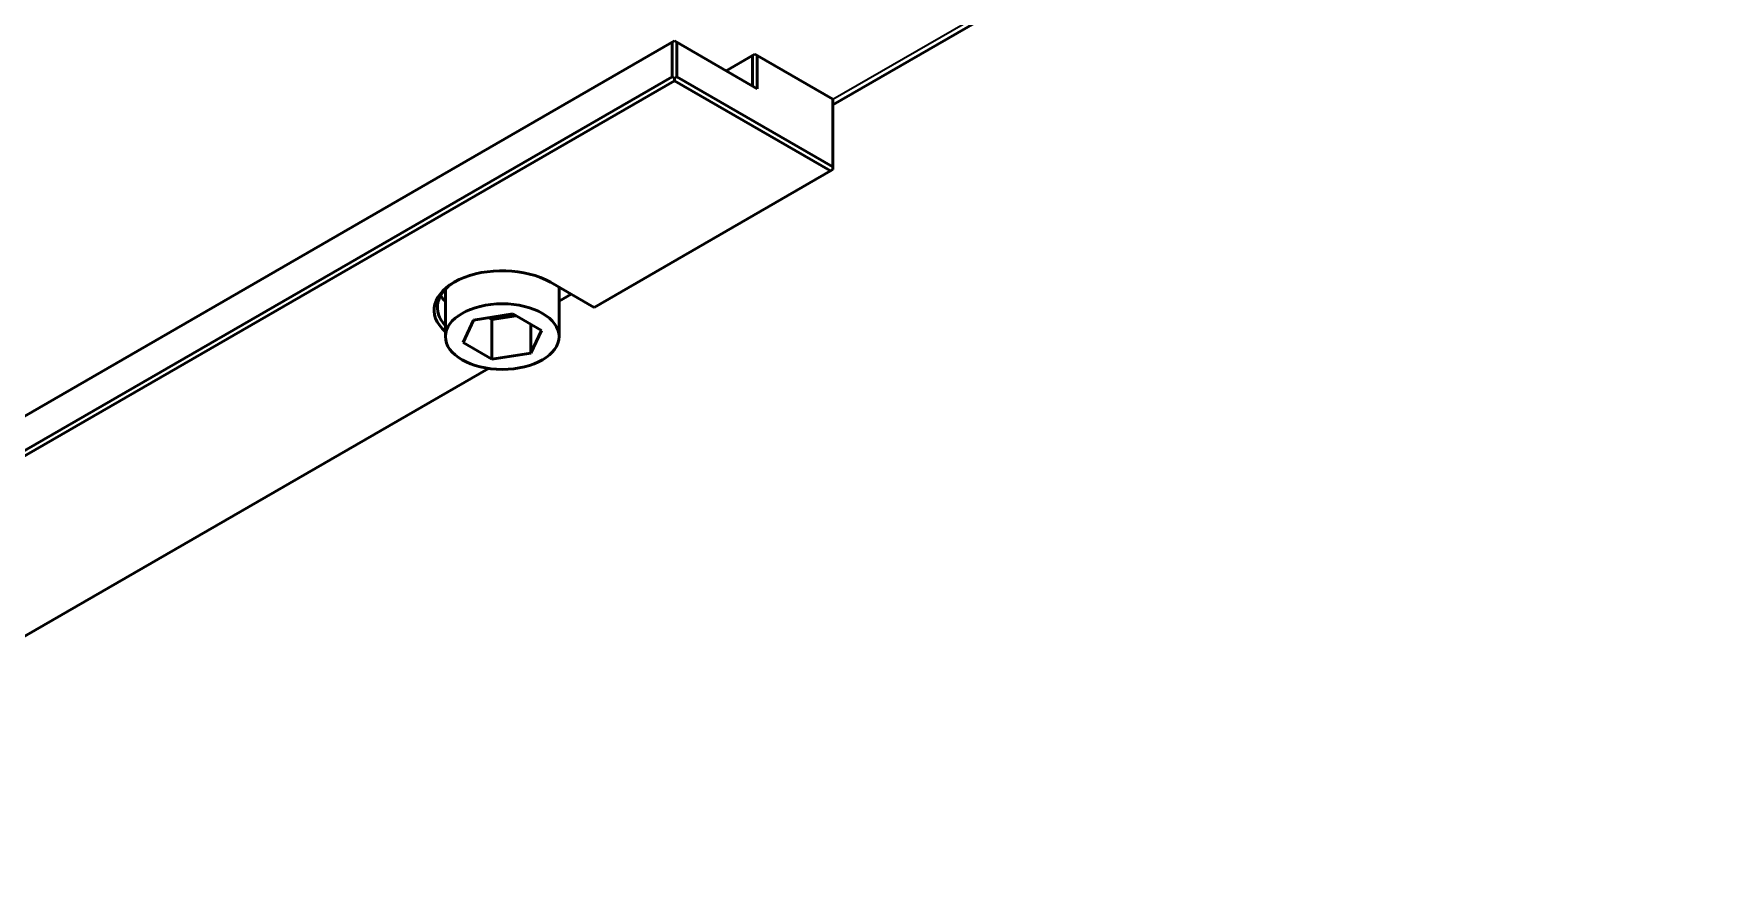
# Model space of a CAD drawing. Header units: millimetres. Extents: x 0 to 3000, y 0 to 3000.
# Drawn here: x 499.4 to 602.7, y 506.4 to 558.5 of the extents above; entities that cross this region are included whole.
import ezdxf

# ---------------------------------------------------------------- set-up
doc = ezdxf.new("R2010")
doc.units = ezdxf.units.MM
doc.layers.add('Visible (ANSI)', color=7, linetype='Continuous', lineweight=50)
doc.layers.add('Visible Narrow (ANSI)', color=7, linetype='Continuous', lineweight=35)

msp = doc.modelspace()

# ---------------------------------------------------------------- linework, layer by layer
at = {"layer": 'Visible (ANSI)'}
for p, q in [((602.7189, 585.3374), (548.6765, 554.1359)), ((538.777, 557.9847), (453.712, 508.8725)), ((538.777, 557.9847), (538.9184, 558.0664)), ((538.777, 555.8619), (538.777, 557.9847)), ((538.9184, 558.0664), (539.0598, 557.9847)), ((544.0096, 555.127), (539.0598, 557.9847)), ((539.0598, 555.8619), (539.0598, 557.9847)), ((543.7267, 557.1683), (542.1004, 556.2293)), ((543.8682, 557.2499), (543.7267, 557.1683)), ((543.7267, 555.2903), (543.7267, 557.1683)), ((543.8682, 557.2499), (544.0096, 557.1683)), ((544.0096, 555.127), (544.0096, 557.1683)), ((548.6765, 554.4738), (544.0096, 557.1683)), ((453.712, 506.7496), (538.777, 555.8619)), ((453.712, 506.423), (538.9184, 555.6169)), ((538.9184, 555.7802), (538.777, 555.8619)), ((538.9184, 555.7802), (539.0598, 555.8619)), ((538.9184, 555.6169), (538.9184, 555.7802)), ((538.9184, 555.6169), (548.5351, 550.0647)), ((539.0598, 555.8619), (548.6765, 550.3097)), ((548.6765, 554.4738), (548.6765, 550.3097)), ((548.5351, 550.0647), (533.9687, 541.6548)), ((548.6765, 550.1464), (548.5351, 550.0647)), ((548.6765, 550.1464), (548.6765, 550.3097)), ((524.8118, 542.7729), (524.8118, 539.8585)), ((533.9687, 541.6548), (531.2817, 543.2062)), ((531.8118, 542.9001), (531.8118, 539.8585)), ((531.8118, 542.0425), (532.5544, 542.4713)), ((528.9589, 541.2527), (526.544, 540.8791)), ((528.9589, 541.2527), (530.7266, 540.2321)), ((526.544, 540.8791), (525.897, 539.485)), ((527.6648, 540.9138), (527.4753, 541.0232)), ((529.1483, 541.1433), (527.6648, 540.9138)), ((527.6648, 540.9138), (527.6648, 538.4643)), ((530.0796, 540.6057), (530.0796, 538.8379)), ((530.0796, 538.8379), (530.7266, 540.2321)), ((527.6648, 538.4643), (525.897, 539.485)), ((527.6648, 538.4643), (530.0796, 538.8379)), ((527.4621, 537.8983), (477.4001, 508.995))]:
    msp.add_line(p, q, dxfattribs=at)
for centre, major_axis, start_param, end_param in [((528.3118, 541.4915), (-4.2, 0), 3.92699082, 6.86887085), ((528.3118, 541.6548), (-4, 0), 5.52248469, 6.78854582), ((528.3118, 543.1245), (-4, 0), 0.32382814, 0.50536051)]:
    msp.add_ellipse(centre, major_axis=major_axis, ratio=0.57735027, start_param=start_param, end_param=end_param, dxfattribs=at)
msp.add_ellipse((528.3118, 539.8585), major_axis=(3.5, 0), ratio=0.57735027, dxfattribs=at)
at = {"layer": 'Visible Narrow (ANSI)'}
msp.add_line((548.6762, 554.474), (602.3604, 585.4686), dxfattribs=at)

doc.saveas('drawing.dxf')
